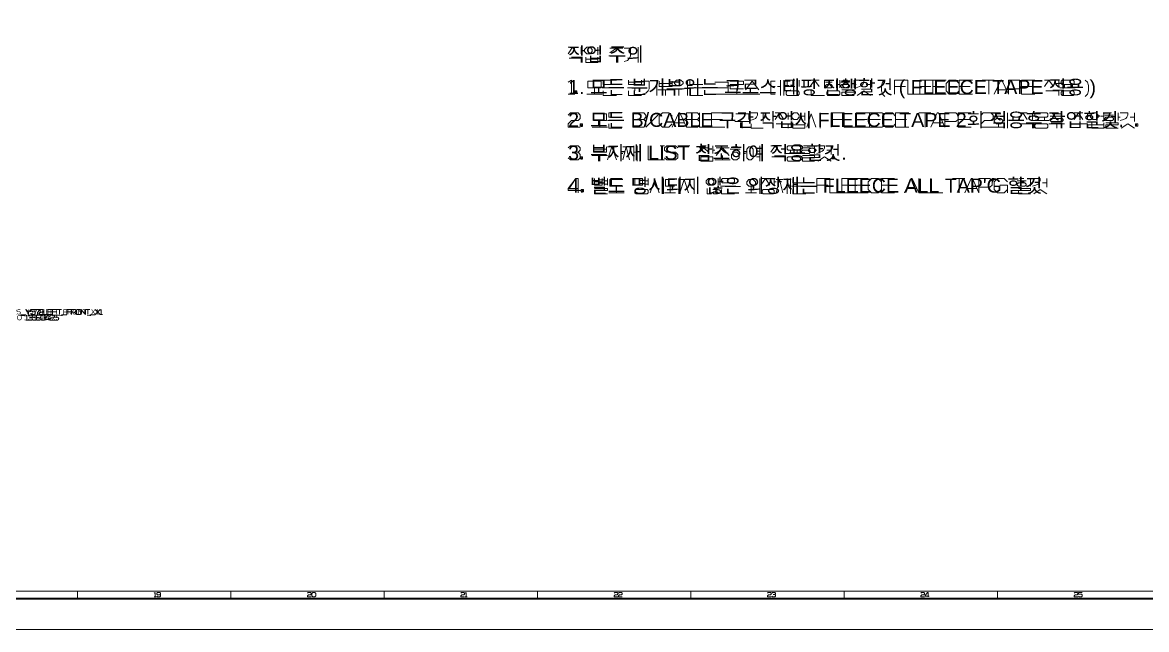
# Model space of a CAD drawing. Header units: millimetres. Extents: x 0 to 174, y 0 to 33.
# Drawn here: x 70.24 to 99.1, y 0 to 15.6 of the extents above; entities that cross this region are included whole.
import ezdxf

# ---------------------------------------------------------------- set-up
doc = ezdxf.new("R2010")
doc.units = ezdxf.units.MM
for name, color, linetype in [('CAPTION_LLM_TEXT', 7, 'Continuous'), ('CAPTION_ORIGINAL_OUTLINES', 7, 'Continuous'), ('WORK_NOTE_MTEXT', 7, 'Continuous'), ('WORK_NOTE_ORIGINAL_OUTLINES', 7, 'Continuous')]:
    doc.layers.add(name, color=color, linetype=linetype)
doc.layers.add('PDF_Geomertry', color=7, linetype='Continuous', true_color=0x405f80)
doc.styles.get("Standard").update_dxf_attribs({"font": 'arial.ttf'})

msp = doc.modelspace()

# ---------------------------------------------------------------- linework, layer by layer
at = {"layer": 'CAPTION_ORIGINAL_OUTLINES', "color": 7, "lineweight": 13}
for points in [[(70.187, 8.087), (70.325, 8.087)], [(70.325, 8.225), (70.394, 8.156), (70.463, 8.225)], [(70.394, 8.156), (70.394, 8.097)], [(70.571, 8.225), (70.463, 8.225), (70.463, 8.176), (70.551, 8.176), (70.571, 8.156), (70.571, 8.117), (70.551, 8.097), (70.483, 8.097), (70.463, 8.117)], [(70.571, 8.196), (70.571, 8.225), (70.679, 8.225), (70.679, 8.196), (70.63, 8.146), (70.63, 8.097)], [(70.679, 8.206), (70.699, 8.225), (70.768, 8.225), (70.788, 8.206), (70.788, 8.176), (70.768, 8.156), (70.709, 8.156), (70.679, 8.127), (70.679, 8.097), (70.788, 8.097)], [(70.788, 8.225), (70.788, 8.097), (70.896, 8.097)], [(71.014, 8.225), (70.896, 8.225), (70.896, 8.097), (71.014, 8.097), (71.014, 8.225), (71.132, 8.225), (71.24, 8.225)], [(70.994, 8.166), (70.896, 8.166)], [(71.113, 8.166), (71.014, 8.166)], [(71.191, 8.225), (71.191, 8.097)], [(71.24, 8.087), (71.378, 8.087)], [(71.496, 8.225), (71.378, 8.225), (71.378, 8.097)], [(71.477, 8.166), (71.378, 8.166)], [(71.496, 8.097), (71.496, 8.225), (71.595, 8.225), (71.614, 8.206), (71.614, 8.176), (71.595, 8.156), (71.496, 8.156)], [(71.565, 8.156), (71.624, 8.097)], [(71.742, 8.097), (71.742, 8.225), (71.861, 8.097), (71.861, 8.225), (71.969, 8.225)], [(71.92, 8.225), (71.92, 8.097)], [(71.969, 8.087), (72.107, 8.087)], [(72.107, 8.225), (72.234, 8.097), (72.294, 8.097)], [(72.234, 8.225), (72.107, 8.097)], [(72.234, 8.206), (72.264, 8.225), (72.264, 8.097)], [(70.325, 8.058), (70.355, 8.078), (70.355, 7.95)], [(70.325, 7.95), (70.384, 7.95)], [(70.384, 8.058), (70.404, 8.078), (70.473, 8.078), (70.492, 8.058), (70.492, 8.038), (70.473, 8.018), (70.423, 8.018), (70.473, 8.018), (70.492, 7.999), (70.492, 7.969), (70.473, 7.95), (70.404, 7.95), (70.384, 7.969)], [(70.601, 8.078), (70.492, 8.078), (70.492, 8.028), (70.581, 8.028), (70.601, 8.009), (70.601, 7.969), (70.581, 7.95), (70.512, 7.95), (70.492, 7.969)], [(70.709, 8.028), (70.689, 8.009), (70.62, 8.009), (70.601, 8.028), (70.601, 8.058), (70.62, 8.078), (70.689, 8.078), (70.709, 8.058), (70.709, 7.969), (70.689, 7.95), (70.62, 7.95), (70.601, 7.969)], [(70.916, 7.95), (70.916, 8.078), (70.896, 8.078), (70.827, 7.989), (70.827, 7.969), (70.945, 7.969)], [(70.945, 8.058), (70.965, 8.078), (71.034, 8.078), (71.053, 8.058), (71.053, 8.028), (71.034, 8.009), (70.975, 8.009), (70.945, 7.979), (70.945, 7.95), (71.053, 7.95)], [(71.162, 8.078), (71.053, 8.078), (71.053, 8.028), (71.142, 8.028), (71.162, 8.009), (71.162, 7.969), (71.142, 7.95), (71.073, 7.95), (71.053, 7.969)]]:
    msp.add_lwpolyline(points, dxfattribs=at)
for points in [[(71.644, 8.225), (71.723, 8.225), (71.742, 8.206), (71.742, 8.117), (71.723, 8.097), (71.644, 8.097), (71.624, 8.117), (71.624, 8.206), (71.644, 8.225)], [(70.738, 8.078), (70.797, 8.078), (70.827, 8.048), (70.827, 7.979), (70.797, 7.95), (70.738, 7.95), (70.709, 7.979), (70.709, 8.048), (70.738, 8.078)]]:
    msp.add_lwpolyline(points, close=True, dxfattribs=at)
at = {"layer": 'PDF_Geomertry', "color": 7, "lineweight": 13}
for points in [[(173.622, 33.111), (173.622, 0.001), (0, 0.001), (0, 33.111)], [(71.654, 0.985), (71.654, 0.788)], [(73.622, 0.933), (73.647, 0.95), (73.647, 0.84)], [(73.783, 0.908), (73.766, 0.891), (73.707, 0.891), (73.69, 0.908), (73.69, 0.933), (73.707, 0.95), (73.766, 0.95), (73.783, 0.933), (73.783, 0.857), (73.766, 0.84), (73.707, 0.84), (73.69, 0.857)], [(75.591, 0.985), (75.591, 0.788)], [(77.559, 0.933), (77.576, 0.95), (77.635, 0.95), (77.652, 0.933), (77.652, 0.908), (77.635, 0.891), (77.584, 0.891), (77.559, 0.866), (77.559, 0.84), (77.652, 0.84)], [(79.527, 0.985), (79.527, 0.788)], [(81.496, 0.933), (81.513, 0.95), (81.572, 0.95), (81.589, 0.933), (81.589, 0.908), (81.572, 0.891), (81.521, 0.891), (81.496, 0.866), (81.496, 0.84), (81.589, 0.84)], [(81.607, 0.933), (81.632, 0.95), (81.632, 0.84)], [(83.465, 0.985), (83.465, 0.788)], [(85.433, 0.933), (85.45, 0.95), (85.509, 0.95), (85.526, 0.933), (85.526, 0.908), (85.509, 0.891), (85.458, 0.891), (85.433, 0.866), (85.433, 0.84), (85.526, 0.84)], [(85.544, 0.933), (85.56, 0.95), (85.62, 0.95), (85.636, 0.933), (85.636, 0.908), (85.62, 0.891), (85.569, 0.891), (85.544, 0.866), (85.544, 0.84), (85.636, 0.84)], [(87.402, 0.985), (87.402, 0.788)], [(89.37, 0.933), (89.387, 0.95), (89.446, 0.95), (89.463, 0.933), (89.463, 0.908), (89.446, 0.891), (89.395, 0.891), (89.37, 0.866), (89.37, 0.84), (89.463, 0.84)], [(89.481, 0.933), (89.497, 0.95), (89.557, 0.95), (89.573, 0.933), (89.573, 0.916), (89.557, 0.899), (89.514, 0.899), (89.557, 0.899), (89.573, 0.883), (89.573, 0.857), (89.557, 0.84), (89.497, 0.84), (89.481, 0.857)], [(91.339, 0.985), (91.339, 0.788)], [(93.307, 0.933), (93.324, 0.95), (93.383, 0.95), (93.4, 0.933), (93.4, 0.908), (93.383, 0.891), (93.332, 0.891), (93.307, 0.866), (93.307, 0.84), (93.4, 0.84)], [(93.493, 0.84), (93.493, 0.95), (93.477, 0.95), (93.418, 0.874), (93.418, 0.857), (93.519, 0.857)], [(95.276, 0.985), (95.276, 0.788)], [(97.244, 0.933), (97.261, 0.95), (97.32, 0.95), (97.337, 0.933), (97.337, 0.908), (97.32, 0.891), (97.269, 0.891), (97.244, 0.866), (97.244, 0.84), (97.337, 0.84)], [(97.447, 0.95), (97.355, 0.95), (97.355, 0.908), (97.431, 0.908), (97.447, 0.891), (97.447, 0.857), (97.431, 0.84), (97.372, 0.84), (97.355, 0.857)], [(73.622, 0.84), (73.673, 0.84)], [(81.607, 0.84), (81.657, 0.84)]]:
    msp.add_lwpolyline(points, dxfattribs=at)
at = {"layer": 'PDF_Geomertry', "color": 7, "lineweight": 35}
msp.add_lwpolyline([(0.787, 0.788), (0.787, 32.324), (172.835, 32.324), (172.835, 0.788)], close=True, dxfattribs=at)
at = {"layer": 'PDF_Geomertry', "color": 7, "lineweight": 13}
for points in [[(0.984, 0.985), (0.984, 32.127), (172.638, 32.127), (172.638, 0.985)], [(77.695, 0.95), (77.746, 0.95), (77.771, 0.925), (77.771, 0.866), (77.746, 0.84), (77.695, 0.84), (77.67, 0.866), (77.67, 0.925), (77.695, 0.95)]]:
    msp.add_lwpolyline(points, close=True, dxfattribs=at)
at = {"layer": 'WORK_NOTE_ORIGINAL_OUTLINES', "color": 7, "lineweight": 13}
for points in [[(84.252, 14.962), (84.477, 14.962)], [(84.252, 14.793), (84.364, 14.962), (84.477, 14.793)], [(84.589, 14.962), (84.589, 14.793)], [(84.589, 14.877), (84.646, 14.877)], [(84.927, 14.877), (85.011, 14.877)], [(85.011, 14.962), (85.011, 14.765)], [(85.293, 14.737), (85.686, 14.737)], [(85.321, 14.933), (85.658, 14.933)], [(85.321, 14.821), (85.489, 14.933), (85.658, 14.821)], [(85.489, 14.737), (85.489, 14.568)], [(85.686, 14.933), (85.855, 14.933), (85.855, 14.821), (85.855, 14.737), (85.827, 14.68), (85.771, 14.624), (85.686, 14.596)], [(86.052, 14.962), (86.052, 14.568)], [(84.28, 14.68), (84.589, 14.68), (84.589, 14.568)], [(84.702, 14.708), (84.702, 14.568), (85.011, 14.568), (85.011, 14.708), (85.011, 14.652), (84.702, 14.652)], [(84.252, 14.062), (84.336, 14.118), (84.336, 13.752)], [(84.927, 13.921), (84.927, 13.752)], [(85.124, 13.921), (85.518, 13.921)], [(85.489, 14.118), (85.152, 14.118), (85.152, 14.005), (85.489, 14.005)], [(85.771, 13.921), (86.164, 13.921)], [(85.799, 14.118), (85.799, 14.005), (86.136, 14.005), (86.136, 14.118), (86.136, 14.062), (85.799, 14.062)], [(85.967, 13.921), (85.967, 13.837)], [(86.164, 14.09), (86.333, 14.09), (86.333, 13.977), (86.333, 13.893), (86.305, 13.837), (86.249, 13.78), (86.164, 13.752)], [(86.53, 14.118), (86.53, 13.724)], [(86.558, 13.865), (86.952, 13.865)], [(86.586, 14.09), (86.586, 13.949), (86.923, 13.949), (86.923, 14.09), (86.923, 14.033), (86.586, 14.033)], [(86.755, 13.865), (86.755, 13.724)], [(86.952, 13.893), (87.233, 13.893)], [(87.092, 13.893), (87.092, 13.724)], [(87.317, 14.118), (87.317, 13.724)], [(87.345, 13.921), (87.739, 13.921)], [(87.373, 14.118), (87.373, 14.005), (87.711, 14.005)], [(88.02, 14.062), (88.358, 14.062), (88.358, 13.808)], [(88.02, 13.921), (88.358, 13.921)], [(88.414, 14.09), (88.751, 14.09), (88.751, 14.005), (88.414, 14.005), (88.414, 13.893), (88.751, 13.893)], [(88.583, 13.893), (88.583, 13.752)], [(88.808, 13.865), (88.976, 14.09), (89.145, 13.865)], [(89.567, 14.09), (89.454, 14.09), (89.454, 13.752), (89.567, 13.752)], [(89.454, 13.949), (89.567, 13.949)], [(89.623, 13.949), (89.707, 13.949)], [(89.707, 14.118), (89.707, 13.724)], [(89.792, 14.118), (89.792, 13.724)], [(89.82, 14.118), (90.073, 14.118)], [(89.82, 13.949), (90.073, 13.949)], [(89.876, 14.118), (89.876, 13.949), (90.017, 13.949), (90.017, 14.118)], [(90.186, 14.118), (90.186, 13.949)], [(90.467, 13.949), (90.579, 14.118), (90.692, 13.949)], [(90.467, 14.118), (90.692, 14.118)], [(90.832, 14.118), (90.832, 13.921)], [(90.861, 14.062), (91.029, 14.062)], [(90.889, 14.118), (91.001, 14.118)], [(91.142, 14.118), (91.142, 13.921)], [(91.142, 14.005), (91.226, 14.005)], [(91.226, 14.118), (91.226, 13.921)], [(91.254, 14.062), (91.479, 14.062)], [(91.282, 13.865), (91.592, 13.865), (91.592, 13.808), (91.282, 13.808), (91.282, 13.724), (91.592, 13.724)], [(91.311, 14.118), (91.423, 14.118)], [(91.592, 14.118), (91.592, 13.921)], [(91.592, 14.005), (91.648, 14.005)], [(91.648, 14.118), (91.845, 14.118), (91.845, 14.062), (91.817, 14.005), (91.789, 13.977), (91.732, 13.949), (91.648, 13.921)], [(91.901, 14.005), (92.013, 14.005)], [(92.013, 14.118), (92.013, 13.893)], [(92.379, 14.118), (92.323, 14.062), (92.295, 13.977), (92.295, 13.837), (92.323, 13.752), (92.379, 13.696)], [(93.279, 13.752), (92.97, 13.752), (92.97, 14.118), (92.632, 14.118), (92.632, 13.752)], [(92.913, 13.949), (92.632, 13.949)], [(93.617, 14.118), (93.279, 14.118), (93.279, 13.752), (93.617, 13.752)], [(93.56, 13.949), (93.279, 13.949)], [(93.954, 14.118), (93.617, 14.118), (93.617, 13.752), (93.954, 13.752)], [(93.898, 13.949), (93.617, 13.949)], [(94.291, 14.033), (94.207, 14.118), (94.038, 14.118), (93.954, 14.033), (93.954, 13.837), (94.038, 13.752), (94.207, 13.752), (94.291, 13.837)], [(94.629, 14.118), (94.291, 14.118), (94.291, 13.752), (94.629, 13.752)], [(94.573, 13.949), (94.291, 13.949)], [(94.882, 14.118), (95.191, 14.118)], [(95.051, 14.118), (95.051, 13.752)], [(95.191, 13.752), (95.36, 14.118), (95.388, 14.118), (95.557, 13.752), (95.557, 14.118), (95.838, 14.118), (95.894, 14.062), (95.894, 13.949), (95.838, 13.893), (95.557, 13.893)], [(95.247, 13.865), (95.501, 13.865)], [(96.232, 14.118), (95.894, 14.118), (95.894, 13.752), (96.232, 13.752)], [(96.176, 13.949), (95.894, 13.949)], [(96.485, 14.118), (96.71, 14.118)], [(96.485, 13.949), (96.597, 14.118), (96.71, 13.949)], [(96.766, 14.033), (96.85, 14.033)], [(96.85, 14.118), (96.85, 13.949)], [(96.879, 13.921), (97.272, 13.921)], [(96.991, 14.005), (96.991, 13.921)], [(97.16, 14.005), (97.16, 13.921)], [(97.525, 14.118), (97.582, 14.062), (97.61, 13.977), (97.61, 13.837), (97.582, 13.752), (97.525, 13.696)], [(84.252, 13.752), (84.421, 13.752)], [(84.449, 13.837), (84.449, 13.78)], [(84.73, 13.752), (85.124, 13.752)], [(85.152, 13.837), (85.152, 13.724), (85.489, 13.724)], [(85.799, 13.837), (85.799, 13.724), (86.136, 13.724)], [(87.373, 13.837), (87.373, 13.724), (87.711, 13.724)], [(87.992, 13.752), (88.386, 13.752), (88.78, 13.752), (89.173, 13.752)], [(90.495, 13.837), (90.495, 13.724), (90.832, 13.724)], [(91.676, 13.724), (91.845, 13.837), (92.013, 13.724)], [(96.513, 13.837), (96.85, 13.837), (96.85, 13.724)], [(84.252, 13.218), (84.308, 13.274), (84.505, 13.274), (84.561, 13.218), (84.561, 13.134), (84.505, 13.077), (84.336, 13.077), (84.252, 12.993), (84.252, 12.909), (84.561, 12.909)], [(84.589, 12.993), (84.589, 12.937)], [(85.067, 13.077), (85.067, 12.909)], [(85.264, 13.077), (85.658, 13.077)], [(85.63, 13.274), (85.293, 13.274), (85.293, 13.162), (85.63, 13.162)], [(85.293, 12.993), (85.293, 12.88), (85.63, 12.88)], [(86.192, 13.105), (86.249, 13.049), (86.249, 12.965), (86.192, 12.909), (85.911, 12.909), (85.911, 13.274), (86.192, 13.274), (86.249, 13.218), (86.249, 13.162), (86.192, 13.105), (85.911, 13.105)], [(86.586, 13.246), (86.249, 12.909)], [(86.924, 13.19), (86.839, 13.274), (86.67, 13.274), (86.586, 13.19), (86.586, 12.993), (86.67, 12.909), (86.839, 12.909), (86.924, 12.993)], [(86.924, 12.909), (87.092, 13.274), (87.12, 13.274), (87.289, 12.909)], [(86.98, 13.021), (87.233, 13.021)], [(87.57, 13.105), (87.627, 13.049), (87.627, 12.965), (87.57, 12.909), (87.289, 12.909), (87.289, 13.274), (87.57, 13.274), (87.627, 13.218), (87.627, 13.162), (87.57, 13.105), (87.289, 13.105)], [(87.627, 13.274), (87.627, 12.909), (87.936, 12.909)], [(88.273, 13.274), (87.936, 13.274), (87.936, 12.909), (88.273, 12.909)], [(88.217, 13.105), (87.936, 13.105)], [(88.527, 13.049), (88.92, 13.049)], [(88.555, 13.246), (88.892, 13.246), (88.892, 13.105)], [(88.723, 13.049), (88.723, 12.88)], [(88.92, 13.274), (89.117, 13.274), (89.117, 13.218), (89.089, 13.162), (89.061, 13.134), (89.005, 13.105), (88.92, 13.077)], [(88.948, 12.993), (88.948, 12.88), (89.258, 12.88)], [(89.258, 13.274), (89.258, 13.049)], [(89.258, 13.162), (89.314, 13.162)], [(89.567, 13.274), (89.792, 13.274)], [(89.567, 13.105), (89.679, 13.274), (89.792, 13.105)], [(89.595, 12.993), (89.904, 12.993), (89.904, 12.88)], [(89.904, 13.274), (89.904, 13.105)], [(89.904, 13.19), (89.961, 13.19)], [(90.017, 13.021), (90.017, 12.88), (90.326, 12.88), (90.326, 13.021), (90.326, 12.965), (90.017, 12.965)], [(90.242, 13.19), (90.326, 13.19)], [(90.326, 13.274), (90.326, 13.077)], [(90.383, 12.909), (90.495, 13.246), (90.608, 12.909)], [(90.72, 13.274), (90.72, 12.88)], [(91.648, 12.909), (91.339, 12.909), (91.339, 13.274), (91.001, 13.274), (91.001, 12.909)], [(91.282, 13.105), (91.001, 13.105)], [(91.985, 13.274), (91.648, 13.274), (91.648, 12.909), (91.985, 12.909)], [(91.929, 13.105), (91.648, 13.105)], [(92.323, 13.274), (91.985, 13.274), (91.985, 12.909), (92.323, 12.909)], [(92.267, 13.105), (91.985, 13.105)], [(92.66, 13.19), (92.576, 13.274), (92.407, 13.274), (92.323, 13.19), (92.323, 12.993), (92.407, 12.909), (92.576, 12.909), (92.66, 12.993)], [(92.998, 13.274), (92.66, 13.274), (92.66, 12.909), (92.998, 12.909)], [(92.942, 13.105), (92.66, 13.105)], [(93.251, 13.274), (93.56, 13.274)], [(93.42, 13.274), (93.42, 12.909)], [(93.56, 12.909), (93.729, 13.274), (93.757, 13.274), (93.926, 12.909), (93.926, 13.274), (94.207, 13.274), (94.263, 13.218), (94.263, 13.105), (94.207, 13.049), (93.926, 13.049)], [(93.617, 13.021), (93.87, 13.021)], [(94.601, 13.274), (94.263, 13.274), (94.263, 12.909), (94.601, 12.909)], [(94.545, 13.105), (94.263, 13.105)], [(94.854, 13.218), (94.91, 13.274), (95.107, 13.274), (95.163, 13.218), (95.163, 13.134), (95.107, 13.077), (94.938, 13.077), (94.854, 12.993), (94.854, 12.909), (95.163, 12.909), (95.444, 12.909)], [(95.163, 13.19), (95.444, 13.19)], [(95.247, 13.246), (95.36, 13.246)], [(95.304, 12.993), (95.304, 12.909)], [(95.529, 13.274), (95.529, 12.88)], [(95.81, 13.274), (96.035, 13.274)], [(95.81, 13.105), (95.922, 13.274), (96.035, 13.105)], [(95.838, 12.993), (96.176, 12.993), (96.176, 12.88)], [(96.091, 13.19), (96.176, 13.19)], [(96.176, 13.274), (96.176, 13.105)], [(96.204, 13.077), (96.597, 13.077)], [(96.316, 13.162), (96.316, 13.077)], [(96.485, 13.162), (96.485, 13.077)], [(96.597, 12.993), (96.991, 12.993)], [(96.626, 13.19), (96.963, 13.19)], [(96.682, 13.246), (96.907, 13.246)], [(96.794, 12.993), (96.794, 12.88)], [(97.244, 13.274), (97.469, 13.274)], [(97.244, 13.105), (97.357, 13.274), (97.469, 13.105)], [(97.272, 12.993), (97.582, 12.993), (97.582, 12.88)], [(97.582, 13.274), (97.582, 13.105)], [(97.582, 13.19), (97.638, 13.19)], [(97.694, 13.021), (97.694, 12.88), (98.003, 12.88), (98.003, 13.021), (98.003, 12.965), (97.694, 12.965)], [(97.919, 13.19), (98.003, 13.19)], [(98.003, 13.274), (98.003, 13.077)], [(98.032, 13.218), (98.257, 13.218)], [(98.06, 13.021), (98.369, 13.021), (98.369, 12.965), (98.06, 12.965), (98.06, 12.88), (98.369, 12.88)], [(98.088, 13.274), (98.2, 13.274)], [(98.369, 13.274), (98.369, 13.077)], [(98.369, 13.162), (98.425, 13.162)], [(98.425, 13.274), (98.622, 13.274), (98.622, 13.218), (98.594, 13.162), (98.566, 13.134), (98.51, 13.105), (98.425, 13.077)], [(98.453, 12.88), (98.622, 12.993), (98.791, 12.88)], [(98.678, 13.162), (98.791, 13.162)], [(98.791, 13.274), (98.791, 13.049)], [(98.847, 12.993), (98.847, 12.937)], [(84.871, 12.909), (85.264, 12.909)], [(84.252, 12.374), (84.308, 12.431), (84.505, 12.431), (84.561, 12.374), (84.561, 12.318), (84.505, 12.262), (84.364, 12.262), (84.505, 12.262), (84.561, 12.206), (84.561, 12.121), (84.505, 12.065), (84.308, 12.065), (84.252, 12.121)], [(85.602, 12.431), (85.602, 12.037)], [(85.939, 12.431), (85.939, 12.037)], [(86.024, 12.431), (86.024, 12.037)], [(86.305, 12.431), (86.305, 12.065), (86.614, 12.065), (86.727, 12.065)], [(86.614, 12.431), (86.727, 12.431)], [(86.67, 12.431), (86.67, 12.065)], [(87.064, 12.374), (87.008, 12.431), (86.783, 12.431), (86.727, 12.374), (86.727, 12.318), (86.783, 12.262), (87.008, 12.262), (87.064, 12.206), (87.064, 12.121), (87.008, 12.065), (86.783, 12.065), (86.727, 12.121)], [(87.064, 12.431), (87.373, 12.431)], [(87.233, 12.431), (87.233, 12.065)], [(87.683, 12.431), (87.795, 12.431)], [(87.964, 12.431), (87.964, 12.234)], [(88.751, 12.431), (88.751, 12.037)], [(89.173, 12.431), (89.173, 12.037)], [(89.454, 12.431), (89.679, 12.431)], [(89.454, 12.262), (89.567, 12.431), (89.679, 12.262)], [(89.82, 12.431), (89.82, 12.262)], [(90.298, 12.431), (90.411, 12.431)], [(90.579, 12.431), (90.579, 12.234)], [(90.636, 12.431), (90.832, 12.431), (90.832, 12.374), (90.804, 12.318), (90.776, 12.29), (90.72, 12.262), (90.636, 12.234)], [(91.001, 12.431), (91.001, 12.206)], [(84.589, 12.149), (84.589, 12.093)], [(84.871, 12.178), (85.264, 12.178)], [(84.899, 12.402), (84.899, 12.262), (85.236, 12.262), (85.236, 12.402), (85.236, 12.346), (84.899, 12.346)], [(85.067, 12.178), (85.067, 12.037)], [(85.264, 12.402), (85.489, 12.402)], [(85.264, 12.065), (85.377, 12.402), (85.489, 12.065)], [(85.602, 12.234), (85.658, 12.234)], [(85.658, 12.402), (85.827, 12.402)], [(85.658, 12.065), (85.742, 12.402), (85.827, 12.065)], [(85.939, 12.262), (86.024, 12.262)], [(87.627, 12.262), (87.739, 12.374), (87.852, 12.262)], [(87.627, 12.374), (87.852, 12.374)], [(87.964, 12.318), (88.02, 12.318)], [(88.048, 12.374), (88.386, 12.374)], [(88.048, 12.178), (88.217, 12.374), (88.386, 12.178)], [(88.217, 12.178), (88.217, 12.065)], [(88.414, 12.346), (88.667, 12.346)], [(88.47, 12.402), (88.611, 12.402)], [(88.751, 12.234), (88.808, 12.234)], [(89.089, 12.29), (89.173, 12.29)], [(89.089, 12.149), (89.173, 12.149)], [(89.483, 12.149), (89.82, 12.149), (89.82, 12.037)], [(89.736, 12.346), (89.82, 12.346)], [(89.848, 12.234), (90.242, 12.234)], [(89.961, 12.318), (89.961, 12.234)], [(90.129, 12.318), (90.129, 12.234)], [(90.242, 12.374), (90.467, 12.374)], [(90.27, 12.178), (90.579, 12.178), (90.579, 12.121), (90.27, 12.121), (90.27, 12.037), (90.579, 12.037)], [(90.579, 12.318), (90.636, 12.318)], [(90.664, 12.037), (90.832, 12.149), (91.001, 12.037)], [(90.889, 12.318), (91.001, 12.318)], [(91.057, 12.149), (91.057, 12.093)], [(88.02, 12.065), (88.414, 12.065)], [(84.505, 11.221), (84.505, 11.587), (84.449, 11.587), (84.252, 11.334), (84.252, 11.278), (84.589, 11.278)], [(84.927, 11.587), (84.927, 11.418), (85.124, 11.418), (85.124, 11.587), (85.124, 11.503), (84.927, 11.503)], [(85.264, 11.587), (85.264, 11.418)], [(85.658, 11.559), (85.321, 11.559), (85.321, 11.39), (85.658, 11.39)], [(86.305, 11.587), (86.305, 11.418)], [(86.361, 11.221), (86.474, 11.559), (86.586, 11.221)], [(86.699, 11.587), (86.699, 11.193)], [(86.98, 11.559), (86.755, 11.559), (86.755, 11.39), (86.98, 11.39)], [(87.092, 11.587), (87.092, 11.193)], [(87.12, 11.559), (87.345, 11.559)], [(87.12, 11.221), (87.233, 11.559), (87.345, 11.221)], [(87.486, 11.587), (87.486, 11.193)], [(88.105, 11.587), (88.105, 11.418)], [(89.173, 11.587), (89.173, 11.193)], [(89.201, 11.587), (89.426, 11.587)], [(89.201, 11.418), (89.314, 11.587), (89.426, 11.418)], [(89.539, 11.587), (89.539, 11.418)], [(89.595, 11.559), (89.764, 11.559)], [(89.595, 11.221), (89.679, 11.559), (89.764, 11.221)], [(89.876, 11.587), (89.876, 11.193)], [(89.961, 11.587), (89.961, 11.193)], [(90.017, 11.587), (90.017, 11.474), (90.354, 11.474)], [(91.282, 11.221), (90.973, 11.221), (90.973, 11.587), (90.636, 11.587), (90.636, 11.221)], [(91.62, 11.587), (91.282, 11.587), (91.282, 11.221), (91.62, 11.221)], [(91.957, 11.587), (91.62, 11.587), (91.62, 11.221), (91.957, 11.221)], [(92.295, 11.503), (92.21, 11.587), (92.042, 11.587), (91.957, 11.503), (91.957, 11.306), (92.042, 11.221), (92.21, 11.221), (92.295, 11.306)], [(92.632, 11.587), (92.295, 11.587), (92.295, 11.221), (92.632, 11.221)], [(92.885, 11.221), (93.054, 11.587), (93.082, 11.587), (93.251, 11.221)], [(93.251, 11.587), (93.251, 11.221), (93.56, 11.221)], [(93.56, 11.587), (93.56, 11.221), (93.87, 11.221)], [(94.123, 11.587), (94.432, 11.587)], [(94.291, 11.587), (94.291, 11.221)], [(94.432, 11.221), (94.601, 11.587), (94.629, 11.587), (94.798, 11.221), (94.798, 11.587), (95.079, 11.587), (95.135, 11.531), (95.135, 11.418), (95.079, 11.362), (94.798, 11.362)], [(95.163, 11.587), (95.135, 11.474)], [(95.529, 11.503), (95.444, 11.587), (95.276, 11.587), (95.191, 11.503), (95.191, 11.306), (95.276, 11.221), (95.444, 11.221), (95.529, 11.306)], [(95.838, 11.587), (95.951, 11.587)], [(96.119, 11.587), (96.119, 11.39)], [(96.176, 11.587), (96.372, 11.587), (96.372, 11.531), (96.344, 11.474), (96.316, 11.446), (96.26, 11.418), (96.176, 11.39)], [(96.541, 11.587), (96.541, 11.362)], [(84.617, 11.306), (84.617, 11.249)], [(84.927, 11.334), (85.264, 11.334), (85.264, 11.278), (84.927, 11.278), (84.927, 11.193), (85.264, 11.193)], [(85.18, 11.531), (85.264, 11.531)], [(85.18, 11.446), (85.264, 11.446)], [(85.489, 11.39), (85.489, 11.221)], [(86.221, 11.531), (86.305, 11.531)], [(86.221, 11.446), (86.305, 11.446)], [(86.867, 11.39), (86.867, 11.221)], [(87.823, 11.334), (87.823, 11.193), (87.936, 11.193)], [(87.964, 11.306), (88.105, 11.306)], [(87.992, 11.334), (88.077, 11.334)], [(88.105, 11.503), (88.161, 11.503)], [(88.161, 11.39), (88.555, 11.39)], [(88.189, 11.306), (88.189, 11.193), (88.526, 11.193)], [(88.948, 11.39), (88.948, 11.221)], [(89.539, 11.503), (89.595, 11.503)], [(89.876, 11.418), (89.961, 11.418)], [(89.989, 11.39), (90.383, 11.39)], [(90.017, 11.306), (90.017, 11.193), (90.354, 11.193)], [(90.917, 11.418), (90.636, 11.418)], [(91.564, 11.418), (91.282, 11.418)], [(91.901, 11.418), (91.62, 11.418)], [(92.576, 11.418), (92.295, 11.418)], [(92.942, 11.334), (93.195, 11.334)], [(94.488, 11.334), (94.741, 11.334)], [(95.332, 11.418), (95.529, 11.418), (95.529, 11.221)], [(95.782, 11.531), (96.007, 11.531)], [(95.81, 11.334), (96.119, 11.334), (96.119, 11.278), (95.81, 11.278), (95.81, 11.193), (96.119, 11.193)], [(96.119, 11.474), (96.176, 11.474)], [(96.204, 11.193), (96.372, 11.306), (96.541, 11.193)], [(96.429, 11.474), (96.541, 11.474)], [(85.293, 11.221), (85.686, 11.221)], [(86.727, 11.221), (87.008, 11.221)], [(88.808, 11.221), (89.089, 11.221)]]:
    msp.add_lwpolyline(points, dxfattribs=at)
for points in [[(84.73, 14.962), (84.814, 14.962), (84.871, 14.905), (84.871, 14.849), (84.814, 14.793), (84.73, 14.793), (84.674, 14.849), (84.674, 14.905), (84.73, 14.962)], [(84.758, 14.09), (85.096, 14.09), (85.096, 13.921), (84.758, 13.921), (84.758, 14.09)], [(87.036, 14.118), (87.148, 14.118), (87.205, 14.062), (87.205, 14.033), (87.148, 13.977), (87.036, 13.977), (86.98, 14.033), (86.98, 14.062), (87.036, 14.118)], [(90.889, 14.005), (91.001, 14.005), (91.029, 13.977), (91.029, 13.949), (91.001, 13.921), (90.889, 13.921), (90.861, 13.949), (90.861, 13.977), (90.889, 14.005)], [(91.282, 14.005), (91.451, 14.005), (91.479, 13.977), (91.479, 13.949), (91.451, 13.921), (91.282, 13.921), (91.254, 13.949), (91.254, 13.977), (91.282, 14.005)], [(96.935, 14.118), (97.216, 14.118), (97.244, 14.09), (97.244, 14.033), (97.216, 14.005), (96.935, 14.005), (96.907, 14.033), (96.907, 14.09), (96.935, 14.118)], [(84.421, 13.837), (84.477, 13.837), (84.477, 13.78), (84.421, 13.78), (84.421, 13.837)], [(89.876, 13.837), (90.157, 13.837), (90.186, 13.808), (90.186, 13.752), (90.157, 13.724), (89.876, 13.724), (89.848, 13.752), (89.848, 13.808), (89.876, 13.837)], [(90.917, 13.837), (91.198, 13.837), (91.226, 13.808), (91.226, 13.752), (91.198, 13.724), (90.917, 13.724), (90.889, 13.752), (90.889, 13.808), (90.917, 13.837)], [(96.935, 13.837), (97.216, 13.837), (97.244, 13.808), (97.244, 13.752), (97.216, 13.724), (96.935, 13.724), (96.907, 13.752), (96.907, 13.808), (96.935, 13.837)], [(84.561, 12.993), (84.617, 12.993), (84.617, 12.937), (84.561, 12.937), (84.561, 12.993)], [(84.899, 13.246), (85.236, 13.246), (85.236, 13.077), (84.899, 13.077), (84.899, 13.246)], [(90.045, 13.274), (90.129, 13.274), (90.186, 13.218), (90.186, 13.162), (90.129, 13.105), (90.045, 13.105), (89.989, 13.162), (89.989, 13.218), (90.045, 13.274)], [(95.247, 13.134), (95.36, 13.134), (95.416, 13.077), (95.416, 13.049), (95.36, 12.993), (95.247, 12.993), (95.191, 13.049), (95.191, 13.077), (95.247, 13.134)], [(96.26, 13.274), (96.541, 13.274), (96.569, 13.246), (96.569, 13.19), (96.541, 13.162), (96.26, 13.162), (96.232, 13.19), (96.232, 13.246), (96.26, 13.274)], [(96.26, 12.993), (96.541, 12.993), (96.569, 12.965), (96.569, 12.909), (96.541, 12.88), (96.26, 12.88), (96.232, 12.909), (96.232, 12.965), (96.26, 12.993)], [(96.654, 13.134), (96.935, 13.134), (96.963, 13.105), (96.963, 13.077), (96.935, 13.049), (96.654, 13.049), (96.626, 13.077), (96.626, 13.105), (96.654, 13.134)], [(97.722, 13.274), (97.807, 13.274), (97.863, 13.218), (97.863, 13.162), (97.807, 13.105), (97.722, 13.105), (97.666, 13.162), (97.666, 13.218), (97.722, 13.274)], [(98.06, 13.162), (98.228, 13.162), (98.257, 13.134), (98.257, 13.105), (98.228, 13.077), (98.06, 13.077), (98.032, 13.105), (98.032, 13.134), (98.06, 13.162)], [(98.819, 12.993), (98.875, 12.993), (98.875, 12.937), (98.819, 12.937), (98.819, 12.993)], [(89.904, 12.431), (90.186, 12.431), (90.214, 12.402), (90.214, 12.346), (90.186, 12.318), (89.904, 12.318), (89.876, 12.346), (89.876, 12.402), (89.904, 12.431)], [(84.561, 12.149), (84.617, 12.149), (84.617, 12.093), (84.561, 12.093), (84.561, 12.149)], [(87.655, 12.149), (87.964, 12.149), (87.964, 12.037), (87.655, 12.037), (87.655, 12.149)], [(88.498, 12.262), (88.583, 12.262), (88.639, 12.206), (88.639, 12.121), (88.583, 12.065), (88.498, 12.065), (88.442, 12.121), (88.442, 12.206), (88.498, 12.262)], [(88.892, 12.402), (88.948, 12.402), (89.005, 12.346), (89.005, 12.121), (88.948, 12.065), (88.892, 12.065), (88.836, 12.121), (88.836, 12.346), (88.892, 12.402)], [(89.904, 12.149), (90.186, 12.149), (90.214, 12.121), (90.214, 12.065), (90.186, 12.037), (89.904, 12.037), (89.876, 12.065), (89.876, 12.121), (89.904, 12.149)], [(90.27, 12.318), (90.439, 12.318), (90.467, 12.29), (90.467, 12.262), (90.439, 12.234), (90.27, 12.234), (90.242, 12.262), (90.242, 12.29), (90.27, 12.318)], [(91.029, 12.149), (91.086, 12.149), (91.086, 12.093), (91.029, 12.093), (91.029, 12.149)], [(85.967, 11.587), (86.164, 11.587), (86.164, 11.418), (85.967, 11.418), (85.967, 11.587)], [(87.852, 11.587), (87.936, 11.587), (87.992, 11.531), (87.992, 11.474), (87.936, 11.418), (87.852, 11.418), (87.795, 11.474), (87.795, 11.531), (87.852, 11.587)], [(88.217, 11.587), (88.498, 11.587), (88.526, 11.559), (88.526, 11.503), (88.498, 11.474), (88.217, 11.474), (88.189, 11.503), (88.189, 11.559), (88.217, 11.587)], [(88.892, 11.559), (89.005, 11.559), (89.061, 11.503), (89.061, 11.446), (89.005, 11.39), (88.892, 11.39), (88.836, 11.446), (88.836, 11.503), (88.892, 11.559)], [(95.135, 11.587), (95.191, 11.587), (95.135, 11.474), (95.135, 11.587)], [(84.589, 11.306), (84.646, 11.306), (84.646, 11.249), (84.589, 11.249), (84.589, 11.306)], [(85.996, 11.306), (86.277, 11.306), (86.305, 11.278), (86.305, 11.221), (86.277, 11.193), (85.996, 11.193), (85.967, 11.221), (85.967, 11.278), (85.996, 11.306)], [(89.258, 11.306), (89.511, 11.306), (89.539, 11.278), (89.539, 11.221), (89.511, 11.193), (89.258, 11.193), (89.229, 11.221), (89.229, 11.278), (89.258, 11.306)], [(95.81, 11.474), (95.979, 11.474), (96.007, 11.446), (96.007, 11.418), (95.979, 11.39), (95.81, 11.39), (95.782, 11.418), (95.782, 11.446), (95.81, 11.474)], [(87.992, 11.249), (88.077, 11.249), (88.105, 11.221), (88.077, 11.193), (87.992, 11.193), (87.964, 11.221), (87.992, 11.249)]]:
    msp.add_lwpolyline(points, close=True, dxfattribs=at)

# ---------------------------------------------------------------- texts
at = {"layer": 'CAPTION_LLM_TEXT', "char_height": 0.13, "width": 4.09722, "attachment_point": 1}
for s, insert in [('부품명 : 13590425_Y572LEFT_FRONT_X1', (68.74, 8.226)), ('CONNECTOR NO : 13590425', (68.74, 8.077))]:
    msp.add_mtext(s, dxfattribs=dict(at, insert=insert))
at = {"layer": 'WORK_NOTE_MTEXT', "char_height": 0.36, "attachment_point": 1}
for s, insert, width in [('작업 주의', (84.252, 14.962), 3.46653), ('1. 모든 분기부위는 크로스 테핑 진행할것 ( FLEECE TAPE 적용 )', (84.252, 14.118), 15.02444), ('2. 모든 B/CABLE 구간 작업시 FLEECE TAPE 2회 적용후 작업할것.', (84.252, 13.274), 16.29), ('3. 부자재 LIST 참조하여 적용할것.', (84.252, 12.431), 8.50028), ("4. 별도 명시되지 않은 외장재는 FLEECE ALL TAP'G 할것", (84.252, 11.587), 13.95583)]:
    msp.add_mtext(s, dxfattribs=dict(at, insert=insert, width=width))

doc.saveas('drawing.dxf')
